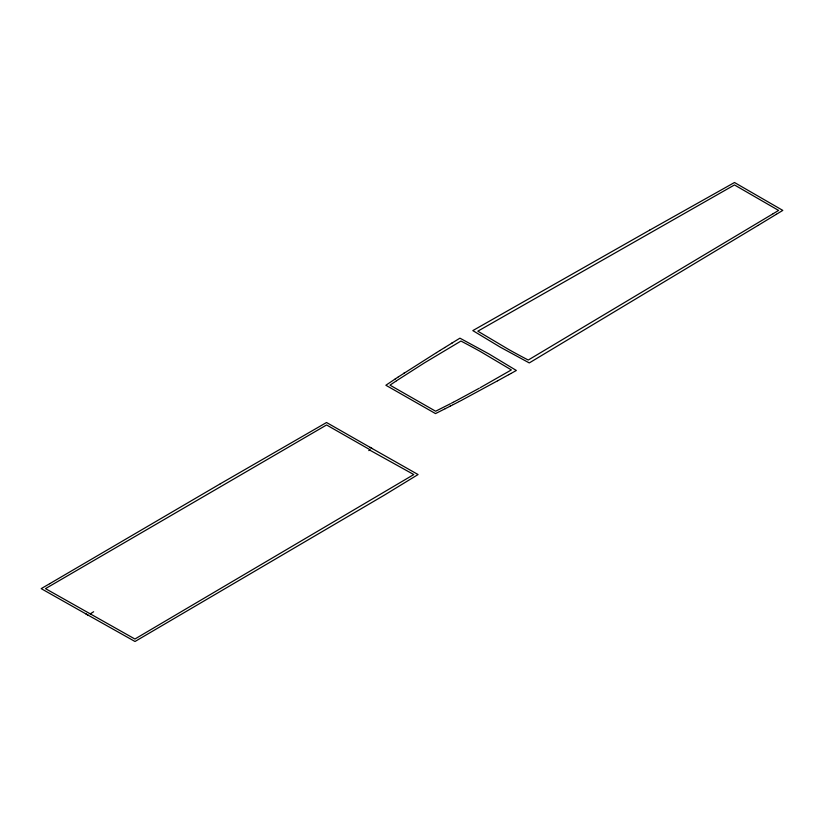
<?xml version="1.0" encoding="UTF-8"?>
<svg xmlns="http://www.w3.org/2000/svg" width="824" height="824" viewBox="0 0 824 824"><rect width="100%" height="100%" fill="white"/><g stroke="black" fill="none" stroke-linecap="round" stroke-linejoin="round"><path stroke-width="1.24" d="M370.069 447.35L418.067 474.542L384.293 495.162L135.002 641.494L85.892 613.901M649.673 230.143L734.493 182.506L782.8 210.398L776.424 214.261M396.406 380.843L389.989 385.148L435.628 411.217L450.46 403.719M396.519 380.76L424.247 362.993L460.946 341.054A756.267 436.627 0 0 1 480.413 351.539L511.364 369.914L480.268 387.661M395.129 379.04L385.879 385.251L435.505 413.586L445.053 408.786M395.201 378.988L397.91 377.186M398.229 376.97L436.524 352.621M403.626 373.416L404.141 373.087M369.698 450.089L413.782 474.552L134.92 639.022L45.495 588.635L326.582 424.968L370.141 449.822L368.761 450.604M776.424 214.261L758.008 225.446M758.018 225.446L529.276 362.921L500.333 347.192L472.822 330.599L649.662 230.143M436.524 352.621L439.923 350.519M439.913 350.519L444.641 347.604M444.63 347.604L451.47 343.402M451.449 343.392L452.108 343M452.088 342.99L459.936 338.17L488.879 353.908L516.349 370.47L510.829 373.54M93.637 611.758L90.177 613.89M220.358 483.76L326.531 422.506L372.252 448.586M220.358 483.76L49.708 583.691M49.708 583.691L41.2 588.635L87.983 615.075M508.769 374.663L510.808 373.529M508.748 374.663L497.665 380.781M497.655 380.77L461.615 400.268M479.228 388.248L456.846 400.392M458.896 401.69L460.915 400.639M454.106 401.824L456.208 400.722M456.146 403.121L458.257 402.03M451.428 403.214L453.54 402.122M453.2 404.646L455.569 403.42M450.316 406.119L445.207 408.704M452.706 404.893L449.739 406.417M773.159 213.704L528.246 360.037A756.267 436.627 0 0 1 508.779 349.541L477.827 331.176L734.472 184.947L778.608 210.429L773.159 213.704"/></g></svg>
